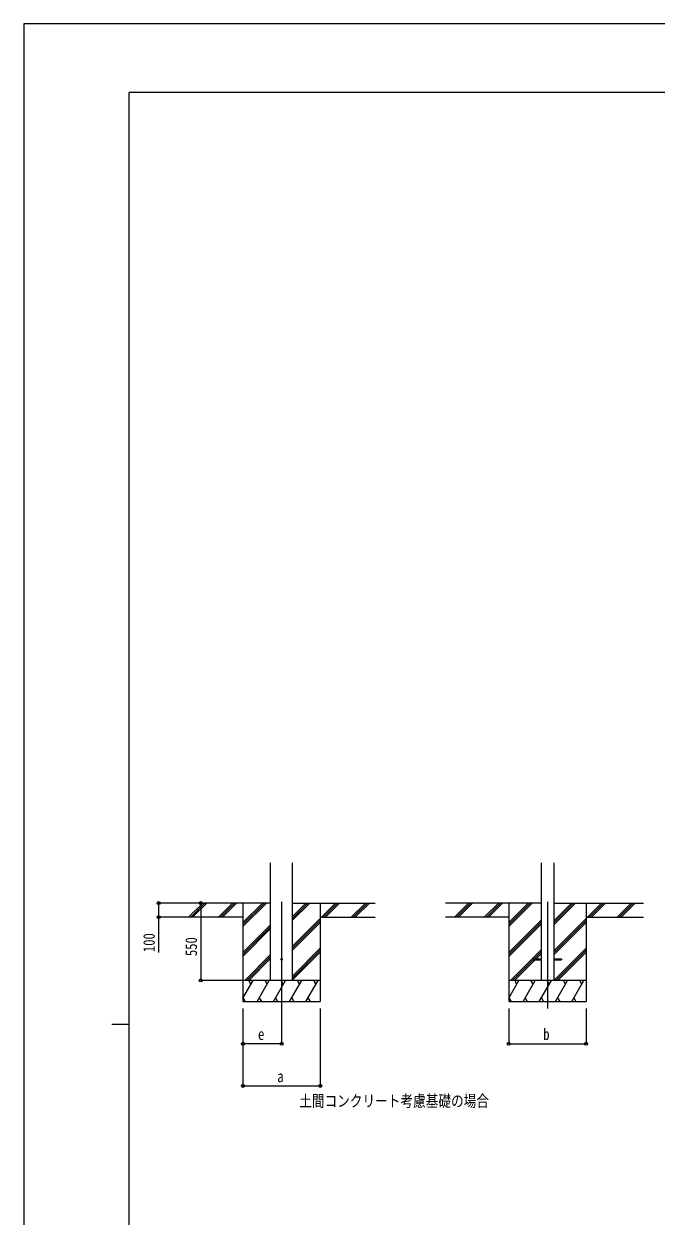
# Model space of a CAD drawing. Units: millimetres, scale not verified. Extents: x -10512 to 10512, y -7425 to 7425.
# Drawn here: x -10512 to -6014, y -1054 to 7425 of the extents above; entities that cross this region are included whole.
import ezdxf
from ezdxf.enums import TextEntityAlignment as Align

# ---------------------------------------------------------------- set-up
doc = ezdxf.new("R2010")
doc.units = ezdxf.units.MM
doc.header["$LTSCALE"] = 40
for name, color, linetype in [('0-2_USER1', 3, 'Continuous'), ('0-3_YKK_12', 2, 'Continuous'), ('0-4_YKK_13', 4, 'Continuous'), ('0-5_YKK_A1', 4, 'Continuous'), ('0-6_YKK_D', 6, 'Continuous'), ('0-7_YKK_ZWAK', 7, 'Continuous')]:
    doc.layers.add(name, color=color, linetype=linetype)
doc.styles.add('ＭＳ ゴシック', font='')
doc.styles.get('ＭＳ ゴシック').set_extended_font_data('MS Gothic')

msp = doc.modelspace()

# ---------------------------------------------------------------- linework, layer by layer
at = {"layer": '0-3_YKK_12'}
for p, q in [((-8679.08, 1181.59), (-8679.08, 422.38)), ((-6787.51, 1181.59), (-6787.51, 422.38))]:
    msp.add_line(p, q, dxfattribs=at)
at = {"layer": '0-4_YKK_13'}
for p, q in [((-6887.51, 776.88), (-6887.51, 767.88)), ((-6887.51, 776.88), (-6832.71, 776.88)), ((-6887.51, 767.88), (-6832.71, 767.88)), ((-6742.31, 776.88), (-6687.51, 776.88)), ((-6742.31, 767.88), (-6687.51, 767.88)), ((-6687.51, 776.88), (-6687.51, 767.88))]:
    msp.add_line(p, q, dxfattribs=at)
msp.add_circle((-8679.08, 772.38), 5, dxfattribs=at)
at = {"layer": '0-5_YKK_A1'}
for p, q in [((-8756.83, 622.38), (-8756.83, 1457.73)), ((-8601.33, 622.38), (-8601.33, 1457.73)), ((-6832.71, 1457.73), (-6832.71, 622.38)), ((-6742.31, 1457.73), (-6742.31, 622.38)), ((-8756.83, 1172.38), (-9405.03, 1172.38)), ((-9338.35, 1073.79), (-9239.75, 1172.38)), ((-9325.61, 1072.38), (-9225.61, 1172.38)), ((-9311.47, 1072.38), (-9211.47, 1172.38)), ((-9126.22, 1073.79), (-9027.62, 1172.38)), ((-9113.48, 1072.38), (-9013.48, 1172.38)), ((-9099.33, 1072.38), (-8999.33, 1172.38)), ((-8954.08, 1172.38), (-8954.08, 472.38)), ((-8954.08, 1005.5), (-8787.2, 1172.38)), ((-8954.08, 1019.64), (-8801.34, 1172.38)), ((-8954.08, 1033.79), (-8815.49, 1172.38)), ((-8601.33, 1049.88), (-8478.83, 1172.38)), ((-8601.33, 1064.03), (-8492.98, 1172.38)), ((-8601.33, 1078.17), (-8507.12, 1172.38)), ((-8601.33, 1172.38), (-8013.46, 1172.38)), ((-8404.08, 1172.38), (-8404.08, 472.38)), ((-8394.99, 1072.38), (-8294.99, 1172.38)), ((-8380.84, 1072.38), (-8280.84, 1172.38)), ((-8366.7, 1072.38), (-8266.7, 1172.38)), ((-8182.85, 1072.38), (-8082.85, 1172.38)), ((-8168.71, 1072.38), (-8068.71, 1172.38)), ((-8154.57, 1072.38), (-8054.57, 1172.38)), ((-6832.71, 1172.38), (-7513.46, 1172.38)), ((-7446.78, 1073.79), (-7348.18, 1172.38)), ((-7434.04, 1072.38), (-7334.04, 1172.38)), ((-7419.9, 1072.38), (-7319.9, 1172.38)), ((-7234.64, 1073.79), (-7136.05, 1172.38)), ((-7221.91, 1072.38), (-7121.91, 1172.38)), ((-7207.76, 1072.38), (-7107.76, 1172.38)), ((-7062.51, 1172.38), (-7062.51, 472.38)), ((-7062.51, 1005.5), (-6895.63, 1172.38)), ((-7062.51, 1019.64), (-6909.77, 1172.38)), ((-7062.51, 1033.79), (-6923.92, 1172.38)), ((-6742.31, 1017.33), (-6587.26, 1172.38)), ((-6742.31, 1031.48), (-6601.41, 1172.38)), ((-6742.31, 1045.62), (-6615.55, 1172.38)), ((-6742.31, 1172.38), (-6104.31, 1172.38)), ((-6512.51, 1172.38), (-6512.51, 472.38)), ((-6503.42, 1072.38), (-6403.42, 1172.38)), ((-6489.27, 1072.38), (-6389.27, 1172.38)), ((-6475.13, 1072.38), (-6375.13, 1172.38)), ((-6291.28, 1072.38), (-6191.28, 1172.38)), ((-6277.14, 1072.38), (-6177.14, 1172.38)), ((-6263, 1072.38), (-6163, 1172.38)), ((-8954.08, 1072.38), (-9405.03, 1072.38)), ((-8954.08, 821.66), (-8756.83, 1018.9)), ((-8601.33, 866.04), (-8404.08, 1063.29)), ((-8601.33, 851.9), (-8404.08, 1049.14)), ((-8601.33, 837.75), (-8404.08, 1035)), ((-8404.08, 1072.38), (-8013.46, 1072.38)), ((-7062.51, 1072.38), (-7513.46, 1072.38)), ((-7062.51, 821.66), (-6832.71, 1051.45)), ((-7062.51, 807.51), (-6832.71, 1037.31)), ((-7062.51, 793.37), (-6832.71, 1023.17)), ((-6742.31, 833.49), (-6512.51, 1063.29)), ((-6742.31, 819.35), (-6512.51, 1049.14)), ((-6742.31, 805.2), (-6512.51, 1035)), ((-6512.51, 1072.38), (-6104.31, 1072.38)), ((-8954.08, 807.51), (-8756.83, 1004.76)), ((-8954.08, 793.37), (-8756.83, 990.62)), ((-8601.33, 653.91), (-8404.08, 851.16)), ((-6741.29, 622.38), (-6512.51, 851.16)), ((-8941.23, 622.38), (-8756.83, 806.77)), ((-8927.08, 622.38), (-8756.83, 792.63)), ((-8912.94, 622.38), (-8756.83, 778.49)), ((-8601.33, 639.77), (-8404.08, 837.01)), ((-8601.33, 625.62), (-8404.08, 822.87)), ((-7049.65, 622.38), (-6832.71, 839.32)), ((-7035.51, 622.38), (-6887.51, 770.38)), ((-7021.37, 622.38), (-6875.87, 767.88)), ((-6881.01, 776.88), (-6832.71, 825.18)), ((-6866.87, 776.88), (-6832.71, 811.04)), ((-6727.15, 622.38), (-6512.51, 837.01)), ((-6713, 622.38), (-6512.51, 822.87)), ((-8404.08, 622.38), (-8954.08, 622.38)), ((-8954.08, 496.93), (-8881.65, 622.38)), ((-8896.66, 596.4), (-8911.66, 622.38)), ((-8852.79, 472.38), (-8766.18, 622.38)), ((-8781.18, 596.4), (-8796.18, 622.38)), ((-8737.32, 472.38), (-8650.71, 622.38)), ((-8665.72, 596.4), (-8680.72, 622.38)), ((-8621.85, 472.38), (-8535.24, 622.38)), ((-8550.24, 596.4), (-8565.25, 622.38)), ((-8506.38, 472.38), (-8419.77, 622.38)), ((-8434.77, 596.4), (-8449.77, 622.38)), ((-6512.51, 622.38), (-7062.51, 622.38)), ((-7062.51, 496.93), (-6990.08, 622.38)), ((-7005.09, 596.4), (-7020.09, 622.38)), ((-6961.22, 472.38), (-6874.61, 622.38)), ((-6889.61, 596.4), (-6904.61, 622.38)), ((-6845.75, 472.38), (-6759.14, 622.38)), ((-6774.14, 596.4), (-6789.15, 622.38)), ((-6730.28, 472.38), (-6643.67, 622.38)), ((-6658.67, 596.4), (-6673.68, 622.38)), ((-6614.81, 472.38), (-6528.2, 622.38)), ((-6543.2, 596.4), (-6558.2, 622.38)), ((-8954.08, 472.38), (-8404.08, 472.38)), ((-8953.26, 498.36), (-8938.26, 472.38)), ((-8837.79, 498.36), (-8822.79, 472.38)), ((-8722.32, 498.36), (-8707.32, 472.38)), ((-8606.85, 498.36), (-8591.85, 472.38)), ((-8491.38, 498.36), (-8476.38, 472.38)), ((-7062.51, 472.38), (-6512.51, 472.38)), ((-7061.69, 498.36), (-7046.69, 472.38)), ((-6946.22, 498.36), (-6931.22, 472.38)), ((-6830.75, 498.36), (-6815.75, 472.38)), ((-6715.28, 498.36), (-6700.28, 472.38)), ((-6599.81, 498.36), (-6584.81, 472.38))]:
    msp.add_line(p, q, dxfattribs=at)
at = {"layer": '0-6_YKK_D'}
for p, q in [((-9339.42, 1172.38), (-9555.08, 1172.38)), ((-9180.14, 1172.38), (-9255.08, 1172.38)), ((-9254.08, 1172.38), (-9254.08, 622.38)), ((-9339.42, 1072.38), (-9555.08, 1072.38)), ((-8955.08, 622.38), (-9255.08, 622.38)), ((-8954.08, 422.38), (-8954.08, -128.62)), ((-8954.08, 422.38), (-8954.08, 171.38)), ((-8679.08, 421.38), (-8679.08, 171.38)), ((-8404.08, 422.38), (-8404.08, -128.62)), ((-7062.51, 422.38), (-7062.51, 171.38)), ((-6512.51, 422.38), (-6512.51, 171.38)), ((-8679.08, 172.38), (-8954.08, 172.38)), ((-7062.51, 172.38), (-6512.51, 172.38)), ((-8954.08, -127.62), (-8404.08, -127.62))]:
    msp.add_line(p, q, dxfattribs=at)
msp.add_lwpolyline([(-9554.08, 1172.38), (-9554.08, 1072.38), (-9554.08, 821.88)], dxfattribs=at)
for centre in [(-9554.08, 1172.38), (-9254.08, 1172.38), (-9554.08, 1072.38), (-9254.08, 622.38), (-8954.08, 172.38), (-8679.08, 172.38), (-7062.51, 172.38), (-6512.51, 172.38), (-8954.08, -127.62), (-8404.08, -127.62)]:
    msp.add_circle(centre, 10.62, dxfattribs=at)
at = {"layer": '0-7_YKK_ZWAK'}
for p, q in [((9737.55, 6937.5), (-9762.45, 6937.5)), ((-9762.45, -6312.5), (-9762.45, 6937.5)), ((-9887.45, 312.5), (-9762.45, 312.5))]:
    msp.add_line(p, q, dxfattribs=at)
msp.add_lwpolyline([(-10512.5, -7425), (10512.5, -7425), (10512.5, 7425), (-10512.5, 7425)], close=True, dxfattribs=at)

# ---------------------------------------------------------------- texts
at = {"layer": '0-2_USER1', "style": 'ＭＳ ゴシック', "width": 0.8}
msp.add_text('土間コンクリート考慮基礎の場合', height=82.48, dxfattribs=at).set_placement((-8553.5, -300.5), align=Align.BOTTOM_LEFT)
at = {"layer": '0-6_YKK_D', "style": 'ＭＳ ゴシック', "width": 0.8}
for s, p in [('100', (-9556.08, 823.88)), ('550', (-9256.08, 795.38))]:
    msp.add_text(s, height=82.48, rotation=90, dxfattribs=at).set_placement(p, align=Align.BOTTOM_LEFT)
for s, p in [('e', (-8846.58, 174.38)), ('b', (-6817.51, 174.38)), ('a', (-8709.08, -125.62))]:
    msp.add_text(s, height=82.48, dxfattribs=at).set_placement(p, align=Align.BOTTOM_LEFT)

doc.saveas('drawing.dxf')
